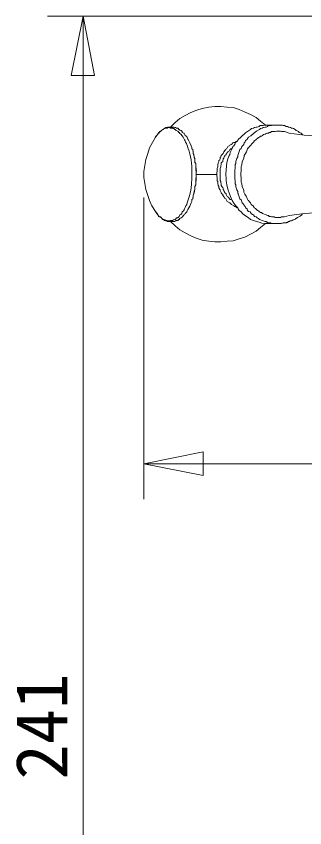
# Model space of a CAD drawing. Units: millimetres, scale not verified. Extents: x -310 to 302, y -412 to 405.
# Drawn here: x -267.8 to -218.8, y -274.6 to -136.9 of the extents above; entities that cross this region are included whole.
import ezdxf
from ezdxf.enums import TextEntityAlignment as Align

# ---------------------------------------------------------------- set-up
doc = ezdxf.new("R2010")
doc.units = ezdxf.units.MM
doc.header["$LTSCALE"] = 3
doc.layers.add('0-0', color=7, linetype='Continuous', lineweight=18)
doc.styles.add('ＭＳ ゴシック', font='')
doc.styles.get('ＭＳ ゴシック').set_extended_font_data('MS Gothic')

msp = doc.modelspace()

# ---------------------------------------------------------------- linework, layer by layer
at = {"layer": '0-0'}
for p, q in [((-158.602, -136.882), (-262.488, -136.882)), ((-256.476, -377.88), (-256.476, -136.882)), ((-223.541, -155.34), (-224.98, -155.34)), ((-233.786, -163.722), (-237.257, -163.722)), ((-246.147, -167.616), (-246.147, -218.84)), ((-243.776, -170.58), (-243.607, -170.834)), ((-243.607, -170.834), (-243.353, -170.918)), ((-223.541, -172.019), (-224.98, -172.019)), ((-246.147, -212.828), (-63.098, -212.828))]:
    msp.add_line(p, q, dxfattribs=at)
for points in [[(-256.476, -136.882), (-254.529, -146.958), (-258.508, -146.958)], [(-246.147, -212.828), (-236.072, -210.796), (-236.072, -214.776)]]:
    msp.add_lwpolyline(points, close=True, dxfattribs=at)
for points in [[(-225.488, -155.34), (-226.335, -154.662), (-227.097, -154.07), (-228.028, -153.562), (-228.96, -153.138), (-229.976, -152.715), (-230.992, -152.376), (-232.008, -152.292), (-233.108, -152.207), (-234.124, -152.207), (-235.14, -152.292), (-236.241, -152.546), (-237.172, -152.8), (-238.188, -153.223), (-239.12, -153.731), (-240.051, -154.239), (-240.813, -154.916), (-241.66, -155.678)], [(-222.271, -156.44), (-221.509, -156.694), (-218.954, -157.044), (-216.406, -157.206), (-213.873, -157.18), (-211.358, -156.963), (-208.87, -156.554), (-206.412, -155.951), (-203.991, -155.152), (-201.612, -154.154), (-201.104, -153.816)], [(-224.98, -155.34), (-225.658, -155.34), (-225.912, -155.424), (-226.42, -155.424), (-226.589, -155.594), (-226.928, -155.678), (-227.097, -155.678), (-227.351, -155.763), (-227.52, -155.848), (-227.859, -155.932), (-228.028, -156.102), (-228.931, -156.664), (-229.722, -157.372), (-230.145, -157.795), (-230.23, -157.964), (-230.653, -158.388), (-230.738, -158.642), (-230.907, -158.896), (-231.076, -158.98), (-231.161, -159.319), (-231.5, -159.996), (-231.584, -160.335), (-231.669, -160.504), (-231.91, -161.078), (-232.065, -161.696), (-232.15, -162.331), (-232.177, -162.96), (-232.177, -163.214), (-232.262, -163.468), (-232.262, -163.722)], [(-223.541, -155.34), (-224.303, -155.34), (-224.472, -155.424), (-224.98, -155.424), (-225.15, -155.594), (-225.404, -155.678), (-225.573, -155.678), (-225.912, -155.763), (-226.081, -155.848), (-226.335, -155.932), (-226.504, -156.102), (-227.052, -156.406), (-227.545, -156.789), (-227.982, -157.146), (-228.367, -157.372), (-228.536, -157.626), (-228.621, -157.795), (-228.875, -157.964), (-228.96, -158.218), (-229.129, -158.388), (-229.214, -158.642), (-229.552, -158.98), (-229.637, -159.319), (-229.891, -159.488), (-229.976, -159.827), (-230.06, -159.996), (-230.145, -160.335), (-230.23, -160.504), (-230.23, -160.758), (-230.399, -161.012), (-230.484, -161.351), (-230.568, -161.52), (-230.568, -161.859), (-230.653, -162.028), (-230.653, -162.706), (-230.738, -162.96), (-230.738, -163.722)], [(-219.223, -156.948), (-219.477, -156.694), (-219.731, -156.61), (-219.816, -156.61), (-219.9, -156.44), (-220.239, -156.271), (-220.324, -156.271), (-220.493, -156.102), (-220.747, -155.932), (-220.832, -155.932), (-220.916, -155.848), (-221.086, -155.848), (-221.255, -155.763), (-221.34, -155.763), (-221.509, -155.678), (-221.594, -155.678), (-221.763, -155.594), (-222.017, -155.594), (-222.271, -155.424), (-222.525, -155.424), (-222.61, -155.34), (-223.541, -155.34)], [(-244.2, -157.372), (-243.946, -157.118), (-243.861, -156.864), (-243.776, -156.779), (-243.607, -156.694), (-243.438, -156.44), (-243.353, -156.356), (-243.184, -156.271), (-243.099, -156.186), (-242.845, -156.102), (-242.76, -155.932), (-242.676, -155.848), (-242.591, -155.848), (-242.422, -155.763), (-242.168, -155.763), (-242.083, -155.678), (-241.067, -155.678), (-240.898, -155.763), (-240.728, -155.763), (-240.644, -155.848), (-240.39, -155.848), (-240.305, -155.932), (-240.22, -156.102), (-240.136, -156.102), (-240.051, -156.186), (-239.797, -156.271), (-239.628, -156.44), (-239.628, -156.61), (-239.374, -156.694), (-239.289, -156.779), (-239.12, -157.118), (-238.866, -157.287), (-238.781, -157.456), (-238.696, -157.71), (-238.612, -157.795), (-238.335, -158.342), (-238.104, -158.896), (-238.019, -159.15), (-238.019, -159.404), (-237.85, -159.488)], [(-244.2, -157.372), (-244.2, -157.287), (-244.115, -157.287), (-244.115, -157.202), (-243.946, -157.118), (-243.861, -156.948), (-243.861, -156.864), (-243.776, -156.864)], [(-243.776, -156.864), (-243.607, -156.61), (-243.353, -156.44)], [(-243.353, -156.44), (-243.099, -156.186), (-242.93, -156.102), (-242.845, -156.102), (-242.76, -155.932), (-242.591, -155.932), (-242.422, -155.848), (-242.168, -155.848), (-242.083, -155.763), (-241.744, -155.763), (-241.66, -155.848), (-241.236, -155.848), (-241.152, -155.932), (-241.067, -155.932), (-240.898, -156.102), (-240.813, -156.102), (-240.728, -156.186), (-240.644, -156.271), (-240.39, -156.356), (-240.305, -156.44), (-240.22, -156.61), (-240.136, -156.61), (-240.051, -156.779), (-239.882, -156.864), (-239.661, -157.174), (-239.494, -157.426), (-239.365, -157.639), (-239.26, -157.834), (-239.164, -158.028), (-239.062, -158.243), (-238.939, -158.497), (-238.781, -158.811), (-238.696, -159.15), (-238.612, -159.404), (-238.464, -159.77), (-238.335, -160.219), (-238.227, -160.724), (-238.14, -161.26), (-238.074, -161.802), (-238.032, -162.326)], [(-229.722, -163.722), (-229.722, -163.383), (-229.637, -163.214), (-229.652, -162.864), (-229.645, -162.601), (-229.622, -162.4), (-229.589, -162.239), (-229.551, -162.094), (-229.514, -161.941), (-229.484, -161.758), (-229.468, -161.52), (-229.214, -161.012), (-229.214, -160.843), (-229.129, -160.674), (-229.129, -160.504), (-229.044, -160.335), (-228.875, -160.166), (-228.706, -159.912), (-228.536, -159.404), (-228.452, -159.234), (-228.367, -159.234), (-228.198, -158.98), (-228.009, -158.754), (-227.844, -158.555), (-227.665, -158.356), (-227.436, -158.134), (-227.436, -157.964), (-227.182, -157.88), (-227.012, -157.71), (-226.843, -157.626), (-226.674, -157.456), (-226.504, -157.372), (-226.335, -157.202), (-226.166, -157.202), (-225.996, -157.118), (-225.827, -156.948), (-225.573, -156.864), (-225.404, -156.779), (-225.15, -156.694), (-224.98, -156.694)], [(-224.98, -156.694), (-224.896, -156.61), (-224.642, -156.61), (-224.472, -156.44), (-223.88, -156.44), (-223.626, -156.356), (-222.948, -156.356), (-222.779, -156.44), (-222.271, -156.44)], [(-244.2, -157.372), (-244.708, -158.303), (-245.216, -159.234), (-245.47, -160.166), (-245.808, -161.182), (-245.978, -162.198), (-246.147, -163.214), (-246.147, -164.23), (-245.978, -165.246), (-245.808, -166.262), (-245.47, -167.278), (-245.216, -168.124), (-244.792, -169.056), (-244.2, -169.987)], [(-230.399, -158.134), (-230.484, -158.134), (-230.568, -158.218), (-230.738, -158.303), (-230.907, -158.303), (-231.076, -158.388), (-231.161, -158.472), (-231.246, -158.642), (-231.5, -158.726), (-231.584, -158.811), (-231.669, -158.896), (-231.923, -158.98), (-232.092, -159.319), (-232.177, -159.404), (-232.262, -159.488), (-232.431, -159.658), (-232.516, -159.827), (-232.6, -159.912), (-232.685, -160.166), (-232.939, -160.42), (-233.024, -160.504), (-233.108, -160.758), (-233.193, -160.843), (-233.193, -161.012), (-233.278, -161.266), (-233.447, -161.351), (-233.447, -161.52), (-233.532, -161.774), (-233.532, -161.859), (-233.616, -162.028), (-233.616, -162.452), (-233.701, -162.706), (-233.701, -163.214), (-233.786, -163.383), (-233.786, -163.722)], [(-237.85, -159.488), (-237.765, -159.827), (-237.765, -160.166), (-237.68, -160.42), (-237.596, -160.843), (-237.511, -161.182), (-237.511, -161.52), (-237.342, -161.859), (-237.342, -162.96), (-237.257, -163.298), (-237.257, -163.722), (-237.257, -164.06), (-237.342, -164.484), (-237.342, -165.5), (-237.511, -165.838), (-237.511, -166.262), (-237.596, -166.516), (-237.68, -166.939), (-237.765, -167.278), (-237.765, -167.532), (-237.85, -167.87), (-238.019, -167.955), (-238.019, -168.294), (-238.104, -168.548), (-238.358, -169.119), (-238.696, -169.648), (-238.781, -169.902), (-238.866, -170.072), (-239.027, -170.226), (-239.139, -170.348), (-239.219, -170.451), (-239.286, -170.546), (-239.359, -170.645), (-239.456, -170.761), (-239.596, -170.904), (-239.797, -171.088), (-240.051, -171.172), (-240.136, -171.342), (-240.22, -171.342), (-240.39, -171.511)], [(-231.076, -159.15), (-231.246, -159.319), (-231.415, -159.404), (-231.5, -159.488), (-231.584, -159.488), (-231.754, -159.827), (-231.923, -159.912), (-232.008, -159.996), (-232.092, -160.166), (-232.177, -160.25), (-232.177, -160.335), (-232.262, -160.42), (-232.431, -160.504), (-232.431, -160.674), (-232.516, -160.758), (-232.6, -160.928), (-232.6, -161.012), (-232.685, -161.012), (-232.685, -161.266), (-232.77, -161.351), (-232.77, -161.52), (-233.024, -161.774), (-233.024, -162.028), (-233.108, -162.282), (-233.108, -162.452), (-233.193, -162.706), (-233.193, -163.722)], [(-237.257, -163.722), (-237.257, -163.383), (-237.245, -163.093), (-237.251, -162.883), (-237.27, -162.727), (-237.296, -162.6), (-237.322, -162.476), (-237.342, -162.328), (-237.351, -162.131), (-237.342, -161.859), (-237.511, -161.69), (-237.511, -161.012), (-237.596, -160.843), (-237.596, -160.674), (-237.68, -160.42), (-237.68, -160.335), (-237.765, -160.166), (-237.765, -159.912), (-237.85, -159.742)], [(-238.032, -162.326), (-238.013, -162.804), (-238.019, -163.214), (-238.019, -163.722)], [(-243.353, -170.918), (-242.93, -171.342), (-242.845, -171.342), (-242.76, -171.426), (-242.591, -171.426), (-242.422, -171.511), (-242.252, -171.511), (-242.168, -171.596), (-241.66, -171.596), (-241.575, -171.511), (-241.236, -171.511), (-241.152, -171.426), (-241.067, -171.426), (-240.898, -171.342), (-240.813, -171.342), (-240.644, -171.172), (-240.644, -171.088), (-240.39, -171.088), (-240.136, -170.834), (-240.051, -170.58), (-239.882, -170.495), (-239.712, -170.326), (-239.628, -170.072), (-239.421, -169.869), (-239.321, -169.725), (-239.248, -169.564), (-239.12, -169.31), (-239.035, -169.056), (-238.866, -168.802), (-238.781, -168.548), (-238.442, -167.521), (-238.197, -166.471), (-238.054, -165.402), (-238.019, -164.314), (-238.019, -163.722)], [(-237.85, -167.616), (-237.765, -167.447), (-237.765, -167.278), (-237.672, -167.002), (-237.581, -166.608), (-237.518, -166.21), (-237.511, -165.923), (-237.511, -165.754), (-237.342, -165.5), (-237.34, -165.072), (-237.294, -164.771), (-237.251, -164.453), (-237.257, -163.976), (-237.257, -163.722)], [(-233.786, -163.722), (-233.786, -163.976), (-233.701, -164.23), (-233.701, -164.822), (-233.616, -164.907), (-233.616, -165.33), (-233.532, -165.5), (-233.532, -165.584), (-233.447, -165.754), (-233.447, -166.008), (-233.278, -166.262), (-233.193, -166.346), (-233.193, -166.431), (-233.024, -166.77), (-233.024, -166.854), (-232.939, -167.024), (-232.77, -167.108), (-232.77, -167.278), (-232.685, -167.362), (-232.6, -167.532), (-232.516, -167.532), (-232.431, -167.786), (-232.262, -167.87), (-232.177, -167.955), (-232.008, -168.294), (-231.923, -168.378), (-231.669, -168.463), (-231.584, -168.548), (-231.254, -168.816), (-230.907, -169.056), (-230.738, -169.14), (-230.568, -169.14), (-230.484, -169.31), (-230.399, -169.394)], [(-231.076, -168.294), (-231.161, -168.124), (-231.246, -168.04), (-231.415, -167.955), (-231.5, -167.955), (-231.669, -167.786), (-231.754, -167.616), (-231.923, -167.532), (-232.008, -167.447), (-232.177, -167.108), (-232.177, -167.024), (-232.262, -166.939), (-232.431, -166.854), (-232.431, -166.77), (-232.516, -166.6), (-232.6, -166.516), (-232.6, -166.346), (-232.685, -166.346), (-232.685, -166.092), (-232.77, -166.008), (-232.77, -165.923), (-232.939, -165.754), (-233.024, -165.584), (-233.024, -165.33), (-233.108, -165.076), (-233.108, -164.907), (-233.193, -164.738), (-233.193, -163.722)], [(-224.98, -172.019), (-225.658, -172.019), (-226.143, -171.97), (-226.593, -171.847), (-227.041, -171.682), (-227.52, -171.511), (-227.859, -171.426), (-228.028, -171.342), (-228.478, -171.035), (-228.925, -170.732), (-229.347, -170.394), (-229.722, -169.987), (-229.976, -169.818), (-230.145, -169.564), (-230.23, -169.394), (-230.603, -168.999), (-230.975, -168.436), (-231.328, -167.753), (-231.643, -166.999), (-231.903, -166.221), (-232.091, -165.469), (-232.188, -164.789), (-232.177, -164.23), (-232.262, -163.891), (-232.262, -163.722)], [(-230.653, -165.33), (-230.653, -164.738), (-230.738, -164.484), (-230.738, -163.722)], [(-229.722, -163.722), (-229.722, -163.976), (-229.637, -164.23), (-229.655, -164.568), (-229.647, -164.821), (-229.62, -165.013), (-229.583, -165.165), (-229.542, -165.301), (-229.504, -165.444), (-229.477, -165.615), (-229.468, -165.838), (-229.214, -166.346), (-229.164, -166.74), (-228.989, -167.088), (-228.779, -167.425), (-228.621, -167.786), (-228.452, -168.124), (-228.367, -168.124), (-228.198, -168.378), (-228.028, -168.548), (-227.944, -168.802), (-227.69, -168.971), (-227.605, -169.056), (-227.436, -169.31), (-227.436, -169.394), (-227.182, -169.479), (-226.843, -169.818), (-226.674, -169.902), (-226.504, -170.072), (-226.335, -170.156), (-226.166, -170.156), (-225.996, -170.326), (-225.827, -170.41), (-225.573, -170.495), (-225.404, -170.58), (-225.15, -170.664), (-224.98, -170.664), (-224.896, -170.834), (-224.642, -170.834), (-224.472, -170.918)], [(-223.541, -172.019), (-224.472, -172.019), (-224.642, -171.934), (-224.98, -171.934), (-225.15, -171.85), (-225.404, -171.68), (-225.573, -171.68), (-225.912, -171.596), (-226.081, -171.511), (-226.335, -171.426), (-226.504, -171.342), (-226.674, -171.172), (-226.928, -171.088), (-227.097, -170.918), (-227.351, -170.834), (-227.52, -170.58), (-227.69, -170.495), (-227.944, -170.326), (-228.113, -170.072), (-228.367, -169.987), (-228.536, -169.818), (-228.621, -169.564), (-228.875, -169.394), (-228.96, -169.14), (-229.129, -168.971), (-229.214, -168.802), (-229.468, -168.548), (-229.552, -168.378), (-229.637, -168.04), (-229.891, -167.87), (-229.976, -167.532), (-230.06, -167.362), (-230.145, -167.024), (-230.23, -166.939), (-230.23, -166.6), (-230.399, -166.346), (-230.484, -166.008), (-230.568, -165.838), (-230.568, -165.5), (-230.653, -165.33)], [(-240.39, -171.511), (-240.644, -171.511), (-240.728, -171.596), (-240.813, -171.596), (-240.898, -171.68), (-241.236, -171.68), (-241.914, -171.68), (-242.168, -171.68), (-242.252, -171.596), (-242.422, -171.596), (-242.591, -171.511), (-242.676, -171.511), (-242.76, -171.426), (-242.845, -171.342), (-243.099, -171.172), (-243.184, -171.088), (-243.372, -170.975), (-243.489, -170.907), (-243.555, -170.868), (-243.619, -170.806), (-243.66, -170.749), (-243.733, -170.651), (-243.861, -170.495), (-243.946, -170.326), (-244.115, -170.072), (-244.2, -169.987)], [(-244.2, -169.987), (-244.2, -170.072), (-243.861, -170.41), (-243.861, -170.495), (-243.776, -170.58)], [(-219.223, -170.41), (-219.308, -170.495), (-219.612, -170.775), (-219.856, -170.909), (-220.081, -171.006), (-220.324, -171.172), (-220.408, -171.172), (-220.493, -171.342), (-220.747, -171.426), (-220.832, -171.426), (-221.001, -171.511), (-221.086, -171.596), (-221.34, -171.596), (-221.509, -171.68), (-221.594, -171.68), (-221.763, -171.85), (-221.932, -171.85), (-222.017, -171.934), (-222.217, -171.929), (-222.37, -171.938), (-222.493, -171.958), (-222.604, -171.982), (-222.721, -172.006), (-222.862, -172.023), (-223.044, -172.03), (-223.287, -172.019), (-223.541, -172.019)], [(-201.104, -173.543), (-201.612, -173.204), (-204.05, -172.199), (-206.479, -171.404), (-208.91, -170.812), (-211.355, -170.417), (-213.826, -170.211), (-216.334, -170.188), (-218.891, -170.342), (-221.509, -170.664), (-222.271, -170.918)], [(-241.66, -171.68), (-240.813, -172.442), (-240.051, -173.12), (-239.12, -173.628), (-238.188, -174.136), (-237.257, -174.559), (-236.241, -174.898), (-235.14, -175.067), (-234.124, -175.152), (-233.108, -175.152), (-232.008, -175.067), (-230.992, -174.982), (-229.976, -174.644), (-229.044, -174.39), (-228.028, -173.882), (-227.097, -173.374), (-226.335, -172.696), (-225.488, -172.019)], [(-224.472, -170.918), (-224.049, -170.918), (-223.88, -171.003), (-222.948, -171.003), (-222.779, -170.918), (-222.271, -170.918)]]:
    msp.add_lwpolyline(points, dxfattribs=at)

# ---------------------------------------------------------------- texts
at = {"layer": '0-0', "style": 'ＭＳ ゴシック'}
msp.add_text('241', height=8.798, rotation=90, dxfattribs=at).set_placement((-256.476, -266.381), align=Align.BOTTOM_LEFT)

doc.saveas('drawing.dxf')
